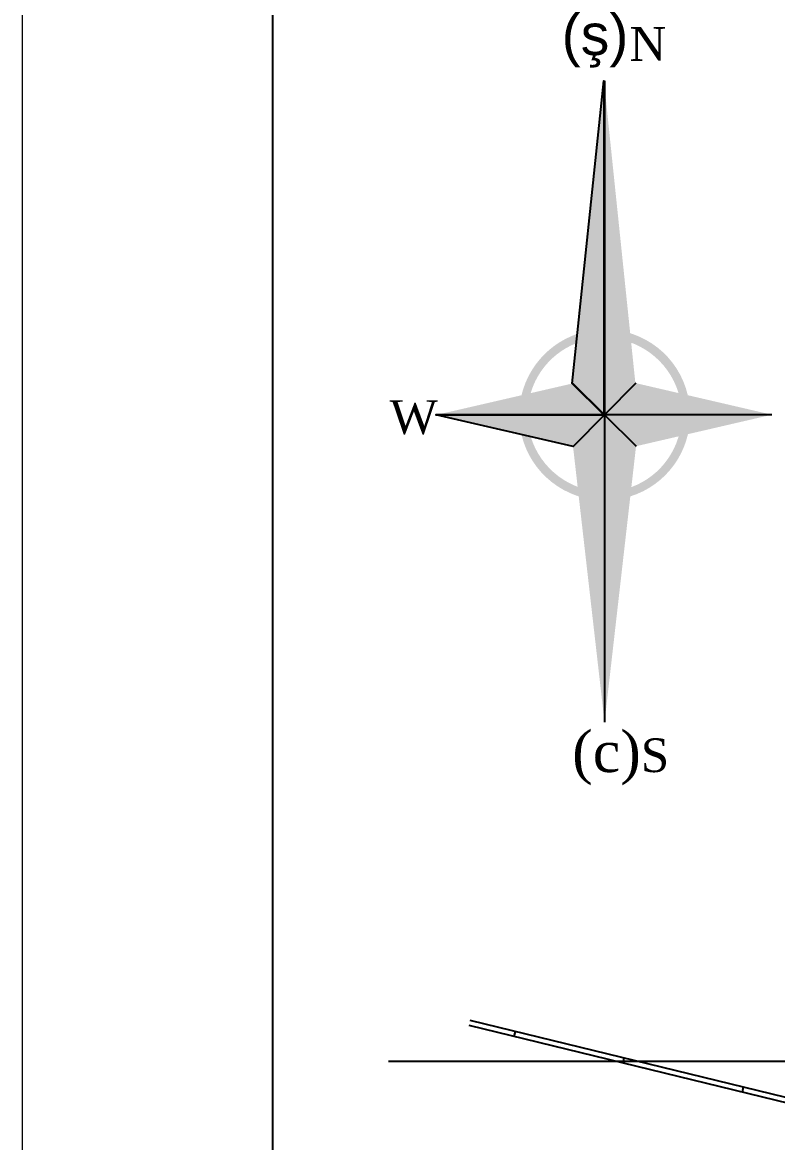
# Model space of a CAD drawing. Header units: feet. Extents: x 3381 to 683417, y 675186 to 4372291.
# Drawn here: x 682575.1 to 682633.5, y 4372036.6 to 4372123.2 of the extents above; entities that cross this region are included whole.
import ezdxf

# ---------------------------------------------------------------- set-up
doc = ezdxf.new("R2010")
doc.units = ezdxf.units.FT
doc.header["$MEASUREMENT"] = 0
doc.layers.get('0').update_dxf_attribs({"linetype": 'CONTINUOUS'})
for name, color, linetype, lineweight in [('0_Ном._пера__110', 7, 'CONTINUOUS', 200), ('das tikili_Ном._пера__29', 29, 'CONTINUOUS', 18), ('km setka', 170, 'CONTINUOUS', 15)]:
    doc.layers.add(name, color=color, linetype=linetype, lineweight=lineweight)
doc.layers.add('Kompass', color=7, linetype='CONTINUOUS')
doc.styles.get("Standard").update_dxf_attribs({"font": 'arial.ttf', "height": 1.5})
doc.styles.add('Standart', font='times.ttf')

msp = doc.modelspace()

# ---------------------------------------------------------------- hatches: boundary and pattern name
at = {"layer": 'Kompass', "lineweight": 25}
h = msp.add_hatch(color=5, dxfattribs=at)
h.set_gradient(color1=(0, 0, 255), one_color=1, tint=1)
h.paths.add_polyline_path([(682620.073, 4372092.877), (682617.631, 4372095.302), (682620.078, 4372118.717)])
h = msp.add_hatch(color=220, dxfattribs=at)
h.set_gradient(color1=(236, 9, 164), tint=1)
h.paths.add_polyline_path([(682620.073, 4372092.881), (682622.51, 4372095.319), (682620.078, 4372118.717)])
h = msp.add_hatch(color=5, dxfattribs=at)
edge = h.paths.add_edge_path()
edge.add_line((682620.116, 4372098.837), (682620.116, 4372099.488))
edge.add_arc((682620.157, 4372092.912), 6.576, 13.04557, 90.36246, ccw=False)
edge.add_line((682626.564, 4372094.397), (682625.847, 4372094.563))
edge.add_arc((682620.083, 4372092.815), 6.023, 16.87652, 89.68771)
edge = h.paths.add_edge_path()
edge.add_line((682618.003, 4372098.445), (682618.078, 4372099.162))
edge.add_arc((682620.16, 4372092.855), 6.641, 108.26723, 179.86034)
edge.add_line((682613.518, 4372092.871), (682614.169, 4372092.872))
edge.add_arc((682620.125, 4372092.88), 5.956, 110.87362, 180.07766, ccw=False)
edge = h.paths.add_edge_path()
edge.add_line((682614.413, 4372091.19), (682613.696, 4372091.354))
edge.add_arc((682620.114, 4372092.857), 6.591, 193.18314, 270.13483)
edge.add_line((682620.129, 4372086.266), (682620.119, 4372086.917))
edge.add_arc((682620.188, 4372092.955), 6.039, 196.99488, 269.34396, ccw=False)
edge.add_line((682614.413, 4372091.19), (682614.413, 4372091.19))
edge = h.paths.add_edge_path()
edge.add_line((682622.117, 4372086.57), (682622.199, 4372087.287))
edge.add_arc((682620.132, 4372092.875), 5.958, 290.29292, 360.10887)
edge.add_line((682626.09, 4372092.886), (682626.741, 4372092.883))
edge.add_arc((682620.159, 4372092.854), 6.582, -72.69301, 0.24835, ccw=False)
edge.add_line((682622.117, 4372086.57), (682622.199, 4372087.287))
edge.add_line((682622.199, 4372087.287), (682622.117, 4372086.57))
h = msp.add_hatch(color=220, dxfattribs=at)
h.set_gradient(color1=(236, 9, 164), tint=1)
h.paths.add_polyline_path([(682620.122, 4372092.885), (682617.675, 4372095.31), (682607.084, 4372092.866), (682620.117, 4372092.889)])
h = msp.add_hatch(color=5, dxfattribs=at)
h.set_gradient(color1=(0, 0, 255), one_color=1, tint=1, name='CURVED')
h.paths.add_polyline_path([(682620.117, 4372092.885), (682622.555, 4372095.327), (682633.062, 4372092.888)])
h = msp.add_hatch(color=5, dxfattribs=at)
h.set_gradient(color1=(0, 0, 255), one_color=1, tint=1, name='HEMISPHERICAL')
h.paths.add_polyline_path([(682620.114, 4372092.877), (682617.687, 4372090.441), (682607.084, 4372092.866)])
h = msp.add_hatch(color=220, dxfattribs=at)
h.set_gradient(color1=(236, 9, 164), tint=1)
h.paths.add_polyline_path([(682617.685, 4372090.439), (682620.121, 4372092.877), (682620.123, 4372069.096)])
h = msp.add_hatch(color=5, dxfattribs=at)
h.set_gradient(color1=(0, 0, 255), one_color=1, tint=1, name='HEMISPHERICAL')
h.paths.add_polyline_path([(682620.121, 4372092.877), (682620.123, 4372069.096), (682622.56, 4372090.451)])
h = msp.add_hatch(color=220, dxfattribs=at)
h.set_gradient(color1=(236, 9, 164), tint=1, name='INVHEMISPHERICAL')
h.paths.add_polyline_path([(682622.56, 4372090.451), (682620.13, 4372092.877), (682633.062, 4372092.888)])

# ---------------------------------------------------------------- linework, layer by layer
at = {"linetype": 'Continuous', "lineweight": 25}
for p, q in [((682635.21, 4372039.807, 690.28), (682609.736, 4372046.026)), ((682635.538, 4372039.315, 701.736), (682609.641, 4372045.638)), ((682613.202, 4372045.18), (682613.112, 4372044.791)), ((682621.628, 4372043.123, 228.337), (682621.538, 4372042.733, 228.337)), ((682630.858, 4372040.87, 478.557), (682630.767, 4372040.48, 478.557))]:
    msp.add_line(p, q, dxfattribs=at)
for points, knots in [([(682696.471, 4372126.259), (682692.531, 4372122.496), (682692.002, 4372122.445), (682690.413, 4372122.286), (682689.35, 4372122.169), (682686.398, 4372121.762), (682684.521, 4372121.408), (682681.743, 4372120.53), (682680.792, 4372120.16), (682679.301, 4372119.422), (682678.741, 4372119.106), (682677.581, 4372118.35), (682676.993, 4372117.903), (682675.878, 4372116.954), (682675.348, 4372116.45), (682674.106, 4372115.179), (682673.416, 4372114.392), (682672.305, 4372113.074), (682671.871, 4372112.544), (682671.015, 4372111.498), (682670.59, 4372110.977), (682669.324, 4372109.422), (682668.491, 4372108.394), (682666.012, 4372105.326), (682664.384, 4372103.303), (682661.475, 4372099.708), (682660.199, 4372098.138), (682658.163, 4372095.659), (682657.422, 4372094.761), (682655.989, 4372093.04), (682655.3, 4372092.217), (682654.072, 4372090.763), (682653.538, 4372090.134), (682652.169, 4372088.533), (682651.295, 4372087.528), (682649.863, 4372085.586), (682649.277, 4372084.676), (682648.511, 4372083.023), (682648.262, 4372082.319), (682648.029, 4372081.197), (682647.974, 4372080.804), (682647.926, 4372080.01), (682647.931, 4372079.614), (682648.051, 4372078.014), (682648.366, 4372076.841), (682649.079, 4372074.997), (682649.415, 4372074.29), (682650.141, 4372072.954), (682650.532, 4372072.322), (682651.82, 4372070.4), (682652.767, 4372069.206), (682654.231, 4372067.272), (682654.782, 4372066.522), (682655.783, 4372064.99), (682656.231, 4372064.213), (682656.901, 4372062.743), (682657.142, 4372062.056), (682657.488, 4372060.62), (682657.592, 4372059.879), (682657.67, 4372058.282), (682657.624, 4372057.428), (682657.36, 4372055.748), (682657.143, 4372054.917), (682656.348, 4372052.683), (682655.616, 4372051.33), (682654.143, 4372049.183), (682653.489, 4372048.355), (682652.099, 4372046.747), (682651.36, 4372045.964), (682649.858, 4372044.412), (682649.096, 4372043.643), (682647.774, 4372042.259), (682647.21, 4372041.651), (682646.115, 4372040.398), (682645.586, 4372039.759), (682644.047, 4372037.812), (682643.082, 4372036.475), (682641.382, 4372034.011), (682640.634, 4372032.89), (682639.165, 4372030.621), (682638.446, 4372029.475), (682636.346, 4372026.001), (682635.019, 4372023.637), (682632.623, 4372018.948), (682631.544, 4372016.628), (682629.88, 4372012.603), (682629.244, 4372010.919), (682628.086, 4372007.513), (682627.563, 4372005.796), (682626.55, 4372002.168), (682626.068, 4372000.255), (682625.284, 4371996.963), (682624.969, 4371995.586), (682624.356, 4371992.821), (682624.061, 4371991.433), (682623.636, 4371989.26), (682623.49, 4371988.485), (682623.252, 4371987.085), (682623.156, 4371986.466), (682622.916, 4371984.502), (682622.841, 4371983.158), (682622.843, 4371980.142), (682622.965, 4371978.47), (682623.405, 4371975.178), (682623.721, 4371973.559), (682624.361, 4371970.843), (682624.654, 4371969.735), (682625.219, 4371967.737), (682625.485, 4371966.844), (682625.978, 4371965.23), (682626.204, 4371964.5), (682626.7, 4371963.026), (682626.969, 4371962.286), (682627.425, 4371961.195), (682627.582, 4371960.842), (682628.084, 4371959.788), (682628.445, 4371959.127), (682629.126, 4371957.857), (682629.446, 4371957.248), (682629.845, 4371956.346), (682629.966, 4371956.042), (682630.153, 4371955.488), (682630.223, 4371955.241), (682630.346, 4371954.717), (682630.398, 4371954.444), (682630.532, 4371953.608), (682630.595, 4371953.017), (682628.41, 4371948.604)], [0, 0, 0, 0, 1.504182, 1.504182, 4.512547, 4.512547, 9.897023, 9.897023, 12.795834, 12.795834, 14.604059, 14.604059, 16.662244, 16.662244, 18.72043, 18.72043, 21.69221, 21.69221, 23.690537, 23.690537, 25.688865, 25.688865, 29.68552, 29.68552, 37.678831, 37.678831, 43.858623, 43.858623, 47.338723, 47.338723, 50.479181, 50.479181, 52.843093, 52.843093, 56.452422, 56.452422, 59.343353, 59.343353, 61.301717, 61.301717, 62.310714, 62.310714, 63.319712, 63.319712, 66.426739, 66.426739, 68.50177, 68.50177, 70.576802, 70.576802, 75.092259, 75.092259, 77.984383, 77.984383, 80.876507, 80.876507, 83.368148, 83.368148, 85.859789, 85.859789, 88.693846, 88.693846, 91.527902, 91.527902, 96.504404, 96.504404, 99.813748, 99.813748, 103.123092, 103.123092, 106.359907, 106.359907, 108.778682, 108.778682, 111.197456, 111.197456, 116.035005, 116.035005, 120.025858, 120.025858, 124.016711, 124.016711, 131.998417, 131.998417, 139.538843, 139.538843, 144.840516, 144.840516, 150.142189, 150.142189, 155.992549, 155.992549, 160.212599, 160.212599, 164.43265, 164.43265, 166.77754, 166.77754, 168.584028, 168.584028, 172.423705, 172.423705, 177.221179, 177.221179, 182.018653, 182.018653, 185.384546, 185.384546, 188.140377, 188.140377, 190.397291, 190.397291, 192.654204, 192.654204, 193.73589, 193.73589, 195.899262, 195.899262, 198.062634, 198.062634, 199.190084, 199.190084, 200.13488, 200.13488, 201.079676, 201.079676, 202.923933, 202.923933, 202.923933, 202.923933]), ([(682700.374, 4372119.789), (682692.812, 4372119.509), (682692.282, 4372119.458), (682690.704, 4372119.3), (682689.667, 4372119.185), (682686.867, 4372118.797), (682685.159, 4372118.466), (682682.741, 4372117.698), (682681.933, 4372117.379), (682680.684, 4372116.757), (682680.215, 4372116.489), (682679.067, 4372115.731), (682678.396, 4372115.185), (682677.086, 4372113.961), (682676.448, 4372113.285), (682675.185, 4372111.85), (682674.559, 4372111.09), (682672.412, 4372108.469), (682670.933, 4372106.644), (682668.005, 4372103.018), (682666.556, 4372101.218), (682662.169, 4372095.795), (682659.192, 4372092.153), (682655.473, 4372087.78), (682654.989, 4372087.218), (682654.047, 4372086.108), (682653.591, 4372085.558), (682652.604, 4372084.27), (682652.106, 4372083.534), (682651.42, 4372082.215), (682651.193, 4372081.629), (682651.004, 4372080.789), (682650.966, 4372080.529), (682650.929, 4372080), (682650.931, 4372079.724), (682651.015, 4372078.615), (682651.246, 4372077.712), (682651.797, 4372076.286), (682652.042, 4372075.757), (682652.579, 4372074.737), (682652.873, 4372074.242), (682653.957, 4372072.562), (682654.849, 4372071.416), (682656.368, 4372069.425), (682656.981, 4372068.609), (682658.15, 4372066.873), (682658.706, 4372065.955), (682659.452, 4372064.401), (682659.699, 4372063.806), (682660.109, 4372062.571), (682660.27, 4372061.94), (682660.627, 4372060.026), (682660.696, 4372058.721), (682660.526, 4372056.32), (682660.325, 4372055.225), (682659.723, 4372053.114), (682659.322, 4372052.095), (682658.368, 4372050.156), (682657.816, 4372049.235), (682656.436, 4372047.22), (682655.572, 4372046.155), (682653.788, 4372044.149), (682652.867, 4372043.204), (682651.201, 4372041.497), (682650.451, 4372040.731), (682649.274, 4372039.456), (682648.829, 4372038.953), (682647.957, 4372037.917), (682647.531, 4372037.388), (682646.277, 4372035.772), (682645.472, 4372034.655), (682643.946, 4372032.446), (682643.219, 4372031.359), (682641.798, 4372029.17), (682641.103, 4372028.065), (682639.073, 4372024.722), (682637.793, 4372022.454), (682635.416, 4372017.838), (682634.32, 4372015.491), (682632.666, 4372011.488), (682632.049, 4372009.854), (682630.927, 4372006.546), (682630.418, 4372004.869), (682629.421, 4372001.287), (682628.941, 4371999.377), (682628.17, 4371996.124), (682627.864, 4371994.784), (682627.272, 4371992.111), (682626.989, 4371990.776), (682626.574, 4371988.65), (682626.424, 4371987.855), (682626.191, 4371986.467), (682626.102, 4371985.87), (682625.965, 4371984.676), (682625.916, 4371984.076), (682625.821, 4371982.268), (682625.83, 4371981.052), (682626.019, 4371977.919), (682626.299, 4371976.01), (682627.089, 4371972.203), (682627.596, 4371970.304), (682628.342, 4371967.763), (682628.536, 4371967.122), (682628.929, 4371965.844), (682629.127, 4371965.215), (682629.522, 4371964.053), (682629.717, 4371963.517), (682630.068, 4371962.643), (682630.216, 4371962.298), (682630.498, 4371961.691), (682630.63, 4371961.425), (682630.909, 4371960.881), (682631.056, 4371960.606), (682631.507, 4371959.765), (682631.823, 4371959.186), (682632.348, 4371958.114), (682632.565, 4371957.634), (682632.884, 4371956.791), (682633.002, 4371956.438), (682633.199, 4371955.719), (682633.277, 4371955.362), (682633.471, 4371954.304), (682633.548, 4371953.615), (682633.626, 4371952.873), (682633.635, 4371952.792), (682635.369, 4371948.48)], [0, 0, 0, 0, 1.519576, 1.519576, 4.558728, 4.558728, 9.930594, 9.930594, 12.837598, 12.837598, 14.698947, 14.698947, 17.596272, 17.596272, 20.493598, 20.493598, 23.430765, 23.430765, 30.540606, 30.540606, 37.650448, 37.650448, 51.870131, 51.870131, 53.943342, 53.943342, 56.016553, 56.016553, 58.839775, 58.839775, 61.186701, 61.186701, 62.257023, 62.257023, 63.327345, 63.327345, 66.426341, 66.426341, 68.26825, 68.26825, 70.110159, 70.110159, 74.62153, 74.62153, 77.595, 77.595, 80.568471, 80.568471, 82.304355, 82.304355, 84.04024, 84.04024, 87.512009, 87.512009, 90.504027, 90.504027, 93.496045, 93.496045, 96.488063, 96.488063, 100.372173, 100.372173, 104.256283, 104.256283, 107.517701, 107.517701, 109.618427, 109.618427, 111.719153, 111.719153, 115.920605, 115.920605, 119.858792, 119.858792, 123.796978, 123.796978, 131.673352, 131.673352, 139.553481, 139.553481, 144.894421, 144.894421, 150.235361, 150.235361, 156.190392, 156.190392, 160.321983, 160.321983, 164.453574, 164.453574, 166.899961, 166.899961, 168.797126, 168.797126, 170.694291, 170.694291, 174.488621, 174.488621, 180.488906, 180.488906, 186.48919, 186.48919, 188.508696, 188.508696, 190.528201, 190.528201, 192.322947, 192.322947, 193.52533, 193.52533, 194.478712, 194.478712, 195.432094, 195.432094, 197.338858, 197.338858, 198.784376, 198.784376, 199.759029, 199.759029, 200.733681, 200.733681, 202.682985, 202.682985, 202.923933, 202.923933, 202.923933, 202.923933])]:
    msp.add_open_spline(points, degree=3, knots=knots, dxfattribs=at)
at = {"layer": '0_Ном._пера__110', "linetype": 'Continuous', "lineweight": 25, "flags": 128}
msp.add_lwpolyline([(682594.475, 4372129.73), (682965.581, 4372129.73), (682965.581, 4371863.27), (682594.475, 4371863.27)], close=True, dxfattribs=at)
at = {"layer": 'das tikili_Ном._пера__29', "color": 7, "linetype": 'Continuous', "flags": 128}
msp.add_lwpolyline([(682575.096, 4372134.575), (682970.426, 4372134.575), (682970.426, 4371858.425), (682575.096, 4371858.425)], close=True, dxfattribs=at)
at = {"layer": 'km setka', "lineweight": 25, "flags": 128}
msp.add_lwpolyline([(682603.411, 4372042.877), (682752.484, 4372042.877)], dxfattribs=at)
at = {"layer": 'Kompass', "color": 5, "lineweight": 25}
msp.add_lwpolyline([(682620.073, 4372092.877), (682617.631, 4372095.302), (682620.078, 4372118.717), (682620.073, 4372092.877)], close=True, dxfattribs=at)
at = {"layer": 'Kompass', "lineweight": 25}
for points in [[(682620.123, 4372118.725), (682620.123, 4372069.096)], [(682620.117, 4372092.885), (682617.675, 4372095.31), (682622.56, 4372090.451)], [(682622.555, 4372095.327), (682620.117, 4372092.881), (682617.685, 4372090.439)], [(682633.062, 4372092.888), (682607.084, 4372092.866)]]:
    msp.add_lwpolyline(points, dxfattribs=at)
at = {"layer": 'Kompass', "color": 5, "lineweight": 25}
msp.add_lwpolyline([(682620.114, 4372092.877), (682617.687, 4372090.441), (682607.084, 4372092.866), (682620.114, 4372092.877)], dxfattribs=at)

# ---------------------------------------------------------------- texts
at = {"layer": 'Kompass', "color": 1, "lineweight": 25, "ltscale": 0.2, "insert": (682616.807, 4372123.879), "char_height": 3.16823, "width": 9.58732, "attachment_point": 1}
msp.add_mtext('{\\fArial|b0|i0|c238|p34;(ş)}', dxfattribs=at)
at = {"layer": 'Kompass', "color": 1, "lineweight": 25, "attachment_point": 1, "rotation": 0.01316, "style": 'Standart'}
for s, insert, char_height, width in [('N', (682622.054, 4372122.867), 2.605, 1.80323), ('W', (682603.509, 4372094.011, 716.5), 2.605, 3.77532), ('{\\H1.216x;(c)}S', (682617.621, 4372068.413, -127.104), 2.60511, 1.88893)]:
    msp.add_mtext(s, dxfattribs=dict(at, insert=insert, char_height=char_height, width=width))

doc.saveas('drawing.dxf')
